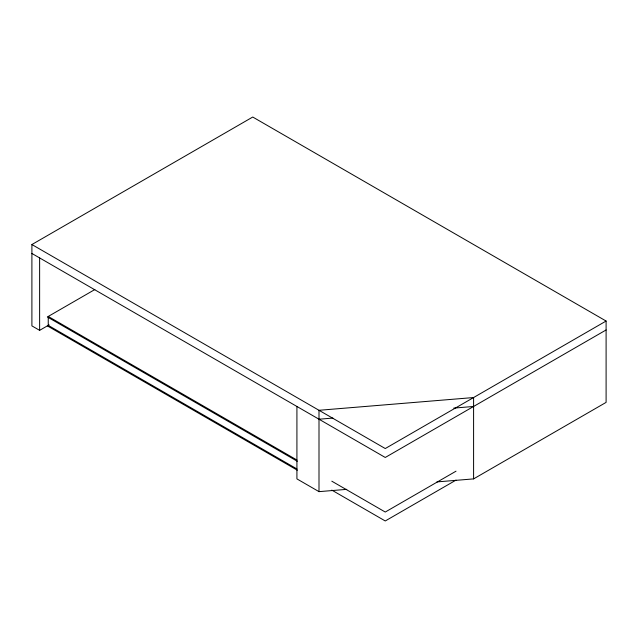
<?xml version="1.0" encoding="UTF-8"?>
<svg xmlns="http://www.w3.org/2000/svg" width="638" height="638" viewBox="0 0 638 638"><rect width="100%" height="100%" fill="white"/><g stroke="black" fill="none" stroke-linecap="round" stroke-linejoin="round"><path stroke-width="0.96" d="M49.118 324.87L39.628 330.348L31.9 325.882L31.9 244.537L252.744 117.033L606.1 321.042L606.1 402.387L473.595 478.891L436.926 481.913M94.839 289.548L47.356 316.958L297.332 461.282M606.1 321.042L385.256 448.546L31.9 244.537M606.1 329.966L385.256 457.47L31.9 253.461M456.018 471.187L385.256 512.043L331.808 481.188M456.018 480.111L385.256 520.967L331.808 490.112M319 419.222L332.876 418.073M453.77 408.105L473.595 406.47M296.917 406.47L296.917 478.891L319 491.643L346.745 489.354M48.241 316.448L296.925 460.022M296.925 468.954L48.241 325.372L48.241 317.445M47.356 325.882L297.332 470.206M473.595 478.891L473.595 397.546L319 410.29L319 491.643M39.628 257.927L39.628 330.348"/></g></svg>
